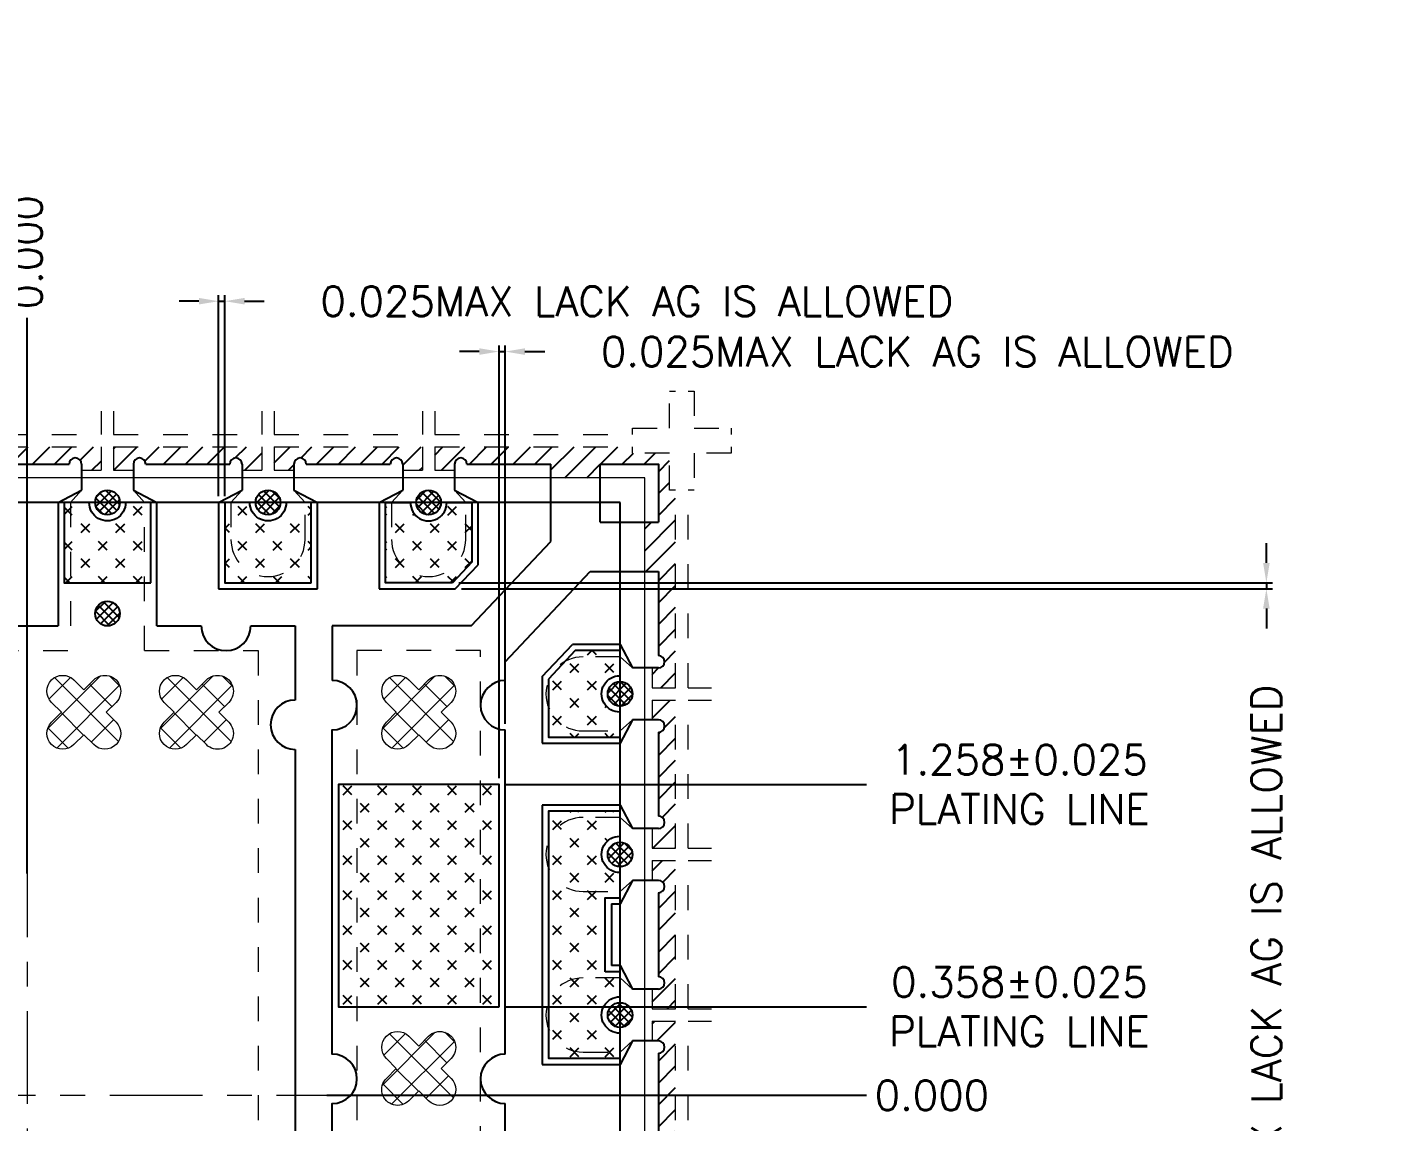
# Model space of a CAD drawing. Extents: x 2788.3 to 2798.8, y -68.6 to -55.6.
# Drawn here: x 2793.29 to 2798.79, y -60.02 to -55.59 of the extents above; entities that cross this region are included whole.
import ezdxf

# ---------------------------------------------------------------- set-up
doc = ezdxf.new("R2010")
doc.units = 0
doc.header["$LTSCALE"] = 5
doc.header["$MEASUREMENT"] = 0
doc.header["$PDMODE"] = 3
for name, pattern in [('CENTER', [2, 1.25, -0.25, 0.25, -0.25]), ('HIDDEN', [0.375, 0.25, -0.125]), ('HIDDEN2', [4.7625, 3.175, -1.5875])]:
    doc.linetypes.add(name, pattern=pattern)
doc.layers.get('0').update_dxf_attribs({"linetype": 'CONTINUOUS'})
doc.layers.get('Defpoints').update_dxf_attribs({"linetype": 'CONTINUOUS'})
for name, color, linetype in [('1D', 4, 'CONTINUOUS'), ('DIM', 4, 'CONTINUOUS'), ('ETCH', 4, 'CONTINUOUS'), ('PKG', 2, 'CONTINUOUS'), ('PLATING', 3, 'CONTINUOUS'), ('TOP-Half-E', 6, 'CONTINUOUS'), ('中心线', 1, 'CENTER')]:
    doc.layers.add(name, color=color, linetype=linetype)
doc.styles.get("Standard").update_dxf_attribs({"font": 'romans.shx', "bigfont": 'bigfont.shx'})
doc.dimstyles.new('ISO-25', dxfattribs={"dimtxt": 0.13, "dimasz": 0.12, "dimexe": 0.025, "dimexo": 0.025, "dimgap": 0.025, "dimtad": 1, "dimdsep": 46, "dimtxsty": 'STANDARD', "dimcen": 2.5, "dimadec": 0, "dimazin": 0, "dimtfac": 1, "dimtmove": 0, "dimatfit": 3, "dimfxl": 1, "dimtfill": 1, "dimarcsym": 0})
pattern_1 = [(45, (2620.6237, -39.60072), (-0.07071068, 0.07071068), [0.05, -0.05]), (135, (2620.65905, -39.60072), (-0.07071068, -0.07071068), [0.05, -0.05])]

# ---------------------------------------------------------------- blocks, each defined once
blk = doc.blocks.new('*D0')
at = {"layer": 'Defpoints', "color": 0, "transparency": 16777216}
for p in [(2793.2934, -59.0367), (2793.2934, -59.9095)]:
    blk.add_point(p, dxfattribs=at)
at = {"layer": 'DIM', "color": 0, "lineweight": -2, "transparency": 16777216}
blk.add_line((2793.2934, -59.0117), (2793.2934, -56.7619), dxfattribs=at)
at = {"layer": 'DIM', "color": 0, "lineweight": 0, "transparency": 16777216, "insert": (2793.2934, -56.4969), "char_height": 0.12, "attachment_point": 5, "rotation": 90, "bg_fill": 3, "box_fill_scale": 1.25, "bg_fill_color": 257, "bg_fill_transparency": 0}
blk.add_mtext('0.000', dxfattribs=at)
at = {"layer": 'Defpoints', "color": 0, "transparency": 16777216}
blk.add_point((2793.2934, -56.7619), dxfattribs=at)
blk = doc.blocks.new('*D1')
at = {"layer": 'Defpoints', "color": 0, "transparency": 16777216}
for p in [(2793.2934, -59.9095), (2794.4813, -59.9095)]:
    blk.add_point(p, dxfattribs=at)
at = {"layer": 'DIM', "color": 0, "lineweight": -2, "transparency": 16777216}
blk.add_line((2794.5063, -59.9095), (2796.6906, -59.9095), dxfattribs=at)
at = {"layer": 'DIM', "color": 0, "lineweight": 0, "transparency": 16777216, "insert": (2796.9556, -59.9095), "char_height": 0.12, "attachment_point": 5, "bg_fill": 3, "box_fill_scale": 1.25, "bg_fill_color": 257, "bg_fill_transparency": 0}
blk.add_mtext('0.000', dxfattribs=at)
at = {"layer": 'Defpoints', "color": 0, "transparency": 16777216}
blk.add_point((2796.6906, -59.9095), dxfattribs=at)
blk = doc.blocks.new('*D11')
at = {"layer": 'Defpoints', "color": 0, "transparency": 16777216}
for p in [(2791.0893, -56.7619), (2790.8934, -58.1095), (2793.2934, -59.9095)]:
    blk.add_point(p, dxfattribs=at)
at = {"layer": 'DIM', "color": 0, "lineweight": -2, "transparency": 16777216}
for p, q in [((2791.0893, -56.9219), (2791.0893, -56.7619)), ((2790.8934, -57.0819), (2791.0893, -56.9219)), ((2790.8934, -58.0845), (2790.8934, -57.0819))]:
    blk.add_line(p, q, dxfattribs=at)
at = {"layer": 'DIM', "color": 0, "lineweight": 0, "transparency": 16777216, "insert": (2791.0893, -56.1426), "char_height": 0.12, "attachment_point": 5, "rotation": 90, "bg_fill": 3, "box_fill_scale": 1.25, "bg_fill_color": 257, "bg_fill_transparency": 0}
blk.add_mtext('\\A1;2.400%%p0.025\\PPLATING LINE', dxfattribs=at)
blk = doc.blocks.new('*D12')
at = {"layer": 'Defpoints', "color": 0, "transparency": 16777216}
for p in [(2793.2934, -59.9095), (2791.1584, -61.1845), (2791.1584, -63.1588)]:
    blk.add_point(p, dxfattribs=at)
at = {"layer": 'DIM', "color": 0, "lineweight": -2, "transparency": 16777216}
blk.add_line((2791.1584, -61.2095), (2791.1584, -63.1588), dxfattribs=at)
at = {"layer": 'DIM', "color": 0, "lineweight": 0, "transparency": 16777216, "insert": (2791.1584, -63.7781), "char_height": 0.12, "attachment_point": 5, "rotation": 90, "bg_fill": 3, "box_fill_scale": 1.25, "bg_fill_color": 257, "bg_fill_transparency": 0}
blk.add_mtext('\\A1;2.135%%p0.025\\P\\Fromans.shx,bigfont.shx;PLATING LINE', dxfattribs=at)
blk = doc.blocks.new('*D13')
at = {"layer": 'Defpoints', "color": 0, "transparency": 16777216}
for p in [(2795.2034, -58.6511), (2796.6906, -58.6511), (2793.2934, -59.9095)]:
    blk.add_point(p, dxfattribs=at)
at = {"layer": 'DIM', "color": 0, "lineweight": -2, "transparency": 16777216}
blk.add_line((2795.2284, -58.6511), (2796.6906, -58.6511), dxfattribs=at)
at = {"layer": 'DIM', "color": 0, "lineweight": 0, "transparency": 16777216, "insert": (2797.3099, -58.6511), "char_height": 0.12, "attachment_point": 5, "bg_fill": 3, "box_fill_scale": 1.25, "bg_fill_color": 257, "bg_fill_transparency": 0}
blk.add_mtext('\\A1;1.258%%p0.025\\P\\Fromans.shx,bigfont.shx;PLATING LINE', dxfattribs=at)
blk = doc.blocks.new('*D14')
at = {"layer": 'Defpoints', "color": 0, "transparency": 16777216}
for p in [(2795.2034, -59.5511), (2796.6906, -59.5511), (2793.2934, -59.9095)]:
    blk.add_point(p, dxfattribs=at)
at = {"layer": 'DIM', "color": 0, "lineweight": -2, "transparency": 16777216}
blk.add_line((2795.2284, -59.5511), (2796.6906, -59.5511), dxfattribs=at)
at = {"layer": 'DIM', "color": 0, "lineweight": 0, "transparency": 16777216, "insert": (2797.3099, -59.5511), "char_height": 0.12, "attachment_point": 5, "bg_fill": 3, "box_fill_scale": 1.25, "bg_fill_color": 257, "bg_fill_transparency": 0}
blk.add_mtext('\\A1;0.358%%p0.025\\P\\Fromans.shx,bigfont.shx;PLATING LINE', dxfattribs=at)
blk = doc.blocks.new('*D24')
at = {"layer": 'Defpoints', "color": 0, "transparency": 16777216}
for p in [(2795.2284, -56.8988), (2795.2284, -58.4303), (2795.2034, -58.6511)]:
    blk.add_point(p, dxfattribs=at)
at = {"layer": 'DIM', "color": 0, "lineweight": -2, "transparency": 16777216}
for p, q in [((2795.2034, -58.6261), (2795.2034, -56.8738)), ((2795.2284, -58.4053), (2795.2284, -56.8738)), ((2795.1234, -56.8988), (2795.0434, -56.8988)), ((2795.2034, -56.8988), (2795.2284, -56.8988)), ((2795.3084, -56.8988), (2795.3884, -56.8988))]:
    blk.add_line(p, q, dxfattribs=at)
at = {"layer": 'DIM', "color": 0, "transparency": 16777216}
for points in [[(2795.1234, -56.9121), (2795.1234, -56.8855), (2795.2034, -56.8988)], [(2795.3084, -56.8855), (2795.3084, -56.9121), (2795.2284, -56.8988)]]:
    blk.add_solid(points, dxfattribs=at)
at = {"layer": 'DIM', "color": 0, "lineweight": 0, "transparency": 16777216, "insert": (2796.8963, -56.8988), "char_height": 0.12, "attachment_point": 5, "bg_fill": 3, "box_fill_scale": 1.25, "bg_fill_color": 257, "bg_fill_transparency": 0}
blk.add_mtext('0.025MAX LACK AG IS ALLOWED', dxfattribs=at)
blk = doc.blocks.new('*D25')
at = {"layer": 'Defpoints', "color": 0, "transparency": 16777216}
for p in [(2795.0155, -57.8345), (2795.0263, -57.8595), (2798.3094, -57.8595)]:
    blk.add_point(p, dxfattribs=at)
at = {"layer": 'DIM', "color": 0, "lineweight": -2, "transparency": 16777216}
for p, q in [((2798.3094, -57.7545), (2798.3094, -57.6745)), ((2795.0405, -57.8345), (2798.3344, -57.8345)), ((2795.0513, -57.8595), (2798.3344, -57.8595)), ((2798.3094, -57.8345), (2798.3094, -57.8595)), ((2798.3094, -57.9395), (2798.3094, -58.0195))]:
    blk.add_line(p, q, dxfattribs=at)
at = {"layer": 'DIM', "color": 0, "transparency": 16777216}
for points in [[(2798.2961, -57.7545), (2798.3228, -57.7545), (2798.3094, -57.8345)], [(2798.3228, -57.9395), (2798.2961, -57.9395), (2798.3094, -57.8595)]]:
    blk.add_solid(points, dxfattribs=at)
at = {"layer": 'DIM', "color": 0, "lineweight": 0, "transparency": 16777216, "insert": (2798.3094, -59.5273), "char_height": 0.12, "attachment_point": 5, "rotation": 90, "bg_fill": 3, "box_fill_scale": 1.25, "bg_fill_color": 257, "bg_fill_transparency": 0}
blk.add_mtext('0.025MAX LACK AG IS ALLOWED', dxfattribs=at)
blk = doc.blocks.new('*D26')
at = {"layer": 'Defpoints', "color": 0, "transparency": 16777216}
for p in [(2794.0934, -56.6949), (2794.0684, -57.5095), (2794.0934, -57.5095)]:
    blk.add_point(p, dxfattribs=at)
at = {"layer": 'DIM', "color": 0, "lineweight": -2, "transparency": 16777216}
for p, q in [((2793.9884, -56.6949), (2793.9084, -56.6949)), ((2794.0684, -57.4845), (2794.0684, -56.6699)), ((2794.0684, -56.6949), (2794.0934, -56.6949)), ((2794.0934, -57.4845), (2794.0934, -56.6699)), ((2794.1734, -56.6949), (2794.2534, -56.6949))]:
    blk.add_line(p, q, dxfattribs=at)
at = {"layer": 'DIM', "color": 0, "transparency": 16777216}
for points in [[(2793.9884, -56.7082), (2793.9884, -56.6816), (2794.0684, -56.6949)], [(2794.1734, -56.6816), (2794.1734, -56.7082), (2794.0934, -56.6949)]]:
    blk.add_solid(points, dxfattribs=at)
at = {"layer": 'DIM', "color": 0, "lineweight": 0, "transparency": 16777216, "insert": (2795.7613, -56.6949), "char_height": 0.12, "attachment_point": 5, "bg_fill": 3, "box_fill_scale": 1.25, "bg_fill_color": 257, "bg_fill_transparency": 0}
blk.add_mtext('0.025MAX LACK AG IS ALLOWED', dxfattribs=at)

msp = doc.modelspace()

# ---------------------------------------------------------------- hatches: boundary and pattern name
at = {"layer": 'TOP-Half-E', "lineweight": 5}
h = msp.add_hatch(dxfattribs=at)
h.set_pattern_fill('ANSI37', color=256, scale=0.02565, angle=180)
h.set_pattern_definition([(225, (5348.978195, 1321.39206), (0.0575858924, -0.0575858924), []), (315, (5348.978195, 1321.39206), (0.0575858924, 0.0575858924), [])])
h.paths.add_polyline_path([(2793.8881, -58.3591), (2793.8479, -58.3189, -1), (2793.9386, -58.2282), (2793.9788, -58.2684), (2794.0189, -58.2282, -1), (2794.1096, -58.3189), (2794.0695, -58.3591), (2794.1096, -58.3992, -1), (2794.0189, -58.4899), (2793.9788, -58.4498), (2793.9386, -58.4899, -1), (2793.8479, -58.3992)])
h = msp.add_hatch(dxfattribs=at)
h.set_pattern_fill('ANSI37', color=256, scale=0.02565, angle=180)
h.set_pattern_definition([(225, (5349.87782, 1321.39206), (0.0575858924, -0.0575858924), []), (315, (5349.87782, 1321.39206), (0.0575858924, 0.0575858924), [])])
h.paths.add_polyline_path([(2794.7877, -58.3591), (2794.7476, -58.3189, -1), (2794.8383, -58.2282), (2794.8784, -58.2684), (2794.9186, -58.2282, -1), (2795.0093, -58.3189), (2794.9691, -58.3591), (2795.0093, -58.3992, -1), (2794.9186, -58.4899), (2794.8784, -58.4498), (2794.8383, -58.4899, -1), (2794.7476, -58.3992)])

# ---------------------------------------------------------------- linework, layer by layer
for p, q in [((2793.5134, -57.3545), (2793.5134, -57.4595)), ((2793.5134, -57.3545), (2793.5134, -57.4595)), ((2793.7234, -57.3545), (2793.7234, -57.4595)), ((2793.7234, -57.3545), (2793.7234, -57.4595)), ((2794.1634, -57.3545), (2794.1634, -57.4595)), ((2794.1634, -57.3545), (2794.1634, -57.4595)), ((2794.3734, -57.3545), (2794.3734, -57.4595)), ((2794.3734, -57.3545), (2794.3734, -57.4595)), ((2794.8134, -57.3545), (2794.8134, -57.4595)), ((2794.8134, -57.3545), (2794.8134, -57.4595)), ((2795.0234, -57.3545), (2795.0234, -57.4595)), ((2795.0234, -57.3545), (2795.0234, -57.4595)), ((2795.4134, -57.6671), (2795.4134, -57.3545)), ((2795.6134, -57.5895), (2795.6134, -57.3545)), ((2793.4184, -57.5095), (2793.5134, -57.4595)), ((2793.7234, -57.4595), (2793.8184, -57.5095)), ((2794.0684, -57.5095), (2794.1634, -57.4595)), ((2794.3734, -57.4595), (2794.4684, -57.5095)), ((2794.7184, -57.5095), (2794.8134, -57.4595)), ((2795.0234, -57.4595), (2795.1184, -57.5095)), ((2793.4184, -57.5095), (2793.4184, -58.0095)), ((2793.8184, -58.0095), (2793.8184, -57.5095)), ((2794.0684, -57.5095), (2794.0684, -57.8595)), ((2794.4684, -57.8595), (2794.4684, -57.5095)), ((2794.7184, -57.5095), (2794.7184, -57.8595)), ((2795.1184, -57.7616), (2795.1184, -57.5095)), ((2795.6134, -57.5895), (2795.8484, -57.5895)), ((2795.0911, -58.0095), (2795.4134, -57.6671)), ((2795.0263, -57.8595), (2795.1184, -57.7616)), ((2795.2284, -58.1553), (2795.5729, -57.7895)), ((2795.5729, -57.7895), (2795.8484, -57.7895)), ((2794.0684, -57.8595), (2794.4684, -57.8595)), ((2794.7184, -57.8595), (2795.0263, -57.8595)), ((2794.3784, -58.0095), (2794.3784, -58.3095)), ((2795.0911, -58.0095), (2794.5284, -58.0095)), ((2794.5284, -58.0095), (2794.5284, -58.2303)), ((2795.3784, -58.2148), (2795.5012, -58.0845)), ((2795.6934, -58.0845), (2795.5012, -58.0845)), ((2795.6934, -58.0845), (2795.7434, -58.1795)), ((2795.2284, -58.2303), (2795.2284, -58.1553)), ((2795.8484, -58.1795), (2795.7434, -58.1795)), ((2795.8484, -58.1795), (2795.7434, -58.1795)), ((2795.3784, -58.2148), (2795.3784, -58.4845)), ((2795.7434, -58.3895), (2795.6934, -58.4845)), ((2795.8484, -58.3895), (2795.7434, -58.3895)), ((2795.8484, -58.3895), (2795.7434, -58.3895)), ((2795.2284, -59.7428), (2795.2284, -58.4303)), ((2795.3784, -58.4845), (2795.6934, -58.4845)), ((2795.6934, -58.7345), (2795.3784, -58.7345)), ((2795.3784, -58.7345), (2795.3784, -59.7845)), ((2795.6934, -58.7345), (2795.7434, -58.8295)), ((2795.8484, -58.8295), (2795.7434, -58.8295)), ((2795.8484, -58.8295), (2795.7434, -58.8295)), ((2795.7434, -59.0395), (2795.6934, -59.1345)), ((2795.8484, -59.0395), (2795.7434, -59.0395)), ((2795.8484, -59.0395), (2795.7434, -59.0395)), ((2795.6584, -59.1345), (2795.6934, -59.1345)), ((2795.6934, -59.3845), (2795.6584, -59.3845)), ((2795.6934, -59.3845), (2795.7434, -59.4795)), ((2795.8484, -59.4795), (2795.7434, -59.4795)), ((2795.8484, -59.4795), (2795.7434, -59.4795)), ((2795.7434, -59.6895), (2795.6934, -59.7845)), ((2795.8484, -59.6895), (2795.7434, -59.6895)), ((2795.8484, -59.6895), (2795.7434, -59.6895)), ((2795.3784, -59.7845), (2795.6934, -59.7845))]:
    msp.add_line(p, q)
for points in [[(2793.7734, -57.3545), (2794.1134, -57.3545)], [(2794.4234, -57.3545), (2794.7634, -57.3545)], [(2795.0734, -57.3545), (2795.4134, -57.3545)], [(2795.6134, -57.3545), (2795.8484, -57.3545), (2795.8484, -57.5895)], [(2795.8484, -57.7895), (2795.8484, -58.1295)], [(2793.8184, -58.0095), (2793.9984, -58.0095)], [(2794.1984, -58.0095), (2794.3784, -58.0095)], [(2795.8484, -58.4395), (2795.8484, -58.7795)], [(2795.8484, -59.0895), (2795.8484, -59.4295)], [(2795.6584, -59.1345), (2795.6584, -59.3845)]]:
    msp.add_lwpolyline(points)
for centre in [(2793.6184, -57.5095), (2794.2684, -57.5095), (2794.9184, -57.5095), (2793.6184, -57.9595), (2795.6934, -58.2845), (2795.6934, -58.9345), (2795.6934, -59.5845)]:
    msp.add_circle(centre, 0.05)
for centre, radius, start, end in [((2793.4884, -57.3545), 0.025, 0, 180), ((2793.7484, -57.3545), 0.025, 0, 180), ((2794.1384, -57.3545), 0.025, 0, 180), ((2794.3984, -57.3545), 0.025, 0, 180), ((2794.7884, -57.3545), 0.025, 0, 180), ((2795.0484, -57.3545), 0.025, 0, 180), ((2794.0984, -58.0095), 0.1, 180, 0), ((2795.8484, -58.1545), 0.025, 270, 90), ((2795.2284, -58.3303), 0.1, 90, 270), ((2794.3784, -58.4095), 0.1, 90, 270), ((2795.8484, -58.4145), 0.025, 270, 90), ((2795.8484, -58.8045), 0.025, 270, 90), ((2795.8484, -59.0645), 0.025, 270, 90), ((2795.8484, -59.4545), 0.025, 270, 90), ((2795.8484, -59.7145), 0.025, 270, 90)]:
    msp.add_arc(centre, radius, start, end)
at = {"layer": '1D', "linetype": 'HIDDEN2', "lineweight": 13, "ltscale": 0.005}
for p, q in [((2793.5934, -57.1395), (2793.5934, -57.2345)), ((2793.6434, -57.1395), (2793.6434, -57.2345)), ((2794.2434, -57.1395), (2794.2434, -57.2345)), ((2794.2934, -57.1395), (2794.2934, -57.2345)), ((2794.8934, -57.1395), (2794.8934, -57.2345)), ((2794.9434, -57.1395), (2794.9434, -57.2345)), ((2793.6434, -57.2345), (2794.2434, -57.2345)), ((2794.2934, -57.2345), (2794.8934, -57.2345)), ((2794.9434, -57.2345), (2795.7434, -57.2345)), ((2793.5934, -57.2845), (2793.5934, -57.3795)), ((2793.6434, -57.2845), (2794.2434, -57.2845)), ((2793.6434, -57.2845), (2793.6434, -57.3795)), ((2794.2434, -57.2845), (2794.2434, -57.3795)), ((2794.2934, -57.2845), (2794.8934, -57.2845)), ((2794.2934, -57.2845), (2794.2934, -57.3795)), ((2794.8934, -57.2845), (2794.8934, -57.3795)), ((2794.9434, -57.2845), (2795.7434, -57.2845)), ((2794.9434, -57.2845), (2794.9434, -57.3795)), ((2793.5134, -57.4595), (2793.4684, -57.5095)), ((2793.7234, -57.4595), (2793.7684, -57.5095)), ((2794.1634, -57.4595), (2794.1184, -57.5095)), ((2794.3734, -57.4595), (2794.4184, -57.5095)), ((2794.8134, -57.4595), (2794.7684, -57.5095)), ((2795.0234, -57.4595), (2795.0684, -57.5095)), ((2795.9184, -58.2595), (2795.9184, -57.4595)), ((2795.9684, -58.2595), (2795.9684, -57.4595)), ((2793.4684, -57.5095), (2793.4684, -58.1095)), ((2793.7684, -58.1095), (2793.7684, -57.5095)), ((2794.1184, -57.5095), (2794.1184, -57.6595)), ((2794.4184, -57.6595), (2794.4184, -57.5095)), ((2794.7684, -57.5095), (2794.7684, -57.6595)), ((2795.0684, -57.6595), (2795.0684, -57.5095)), ((2795.6934, -58.1345), (2795.5434, -58.1345)), ((2795.7434, -58.1795), (2795.6934, -58.1345)), ((2795.8234, -58.2595), (2795.9184, -58.2595)), ((2795.9684, -58.2595), (2796.0634, -58.2595)), ((2795.8234, -58.3095), (2795.9184, -58.3095)), ((2795.9184, -58.9095), (2795.9184, -58.3095)), ((2795.9684, -58.9095), (2795.9684, -58.3095)), ((2795.9684, -58.3095), (2796.0634, -58.3095)), ((2795.7434, -58.3895), (2795.6934, -58.4345)), ((2795.5434, -58.4345), (2795.6934, -58.4345)), ((2795.6934, -58.7845), (2795.5434, -58.7845)), ((2795.7434, -58.8295), (2795.6934, -58.7845)), ((2795.8234, -58.9095), (2795.9184, -58.9095)), ((2795.9684, -58.9095), (2796.0634, -58.9095)), ((2795.8234, -58.9595), (2795.9184, -58.9595)), ((2795.9184, -59.5595), (2795.9184, -58.9595)), ((2795.9684, -59.5595), (2795.9684, -58.9595)), ((2795.9684, -58.9595), (2796.0634, -58.9595)), ((2795.7434, -59.0395), (2795.6934, -59.0845)), ((2795.5434, -59.0845), (2795.6934, -59.0845)), ((2795.6934, -59.4345), (2795.5434, -59.4345)), ((2795.7434, -59.4795), (2795.6934, -59.4345)), ((2795.8234, -59.5595), (2795.9184, -59.5595)), ((2795.9684, -59.5595), (2796.0634, -59.5595)), ((2795.8234, -59.6095), (2795.9184, -59.6095)), ((2795.9684, -59.6095), (2796.0634, -59.6095)), ((2795.5434, -59.7345), (2795.6934, -59.7345)), ((2795.7434, -59.6895), (2795.6934, -59.7345))]:
    msp.add_line(p, q, dxfattribs=at)
at = {"layer": '1D', "color": 4, "linetype": 'HIDDEN', "lineweight": 0, "ltscale": 0.05}
for points in [[(2795.7434, -57.2345), (2795.7434, -57.2095), (2795.8934, -57.2095), (2795.8934, -57.0595)], [(2795.8934, -57.0595), (2795.9184, -57.0595)], [(2795.9684, -57.0595), (2795.9934, -57.0595), (2795.9934, -57.2095), (2796.1434, -57.2095), (2796.1434, -57.2345)], [(2795.9184, -57.4595), (2795.8934, -57.4595), (2795.8934, -57.3095), (2795.7434, -57.3095), (2795.7434, -57.2845)], [(2796.1434, -57.2845), (2796.1434, -57.3095), (2795.9934, -57.3095), (2795.9934, -57.4595), (2795.9684, -57.4595)]]:
    msp.add_lwpolyline(points, dxfattribs=at)
at = {"layer": '1D', "linetype": 'HIDDEN2', "lineweight": 13, "ltscale": 0.005}
for points in [[(2793.5134, -57.3795), (2793.5934, -57.3795)], [(2793.6434, -57.3795), (2793.7234, -57.3795)], [(2794.1634, -57.3795), (2794.2434, -57.3795)], [(2794.2934, -57.3795), (2794.3734, -57.3795)], [(2794.8134, -57.3795), (2794.8934, -57.3795)], [(2794.9434, -57.3795), (2795.0234, -57.3795)], [(2795.8234, -58.1795), (2795.8234, -58.2595)], [(2795.8234, -58.3095), (2795.8234, -58.3895)], [(2795.8234, -58.8295), (2795.8234, -58.9095)], [(2795.8234, -58.9595), (2795.8234, -59.0395)], [(2795.8234, -59.4795), (2795.8234, -59.5595)], [(2795.8234, -59.6095), (2795.8234, -59.6895)]]:
    msp.add_lwpolyline(points, dxfattribs=at)
for centre, start, end in [((2794.2684, -57.6595), 180, 0), ((2794.9184, -57.6595), 180, 0), ((2795.5434, -58.2845), 90, 270), ((2795.5434, -58.9345), 90, 270), ((2795.5434, -59.5845), 90, 270)]:
    msp.add_arc(centre, 0.15, start, end, dxfattribs=at)
at = {"layer": 'PLATING', "color": 3, "lineweight": -3}
for points in [[(2793.7934, -57.8345), (2793.7934, -57.5095), (2793.6919, -57.5095, -1.020052), (2793.5449, -57.5095), (2793.4434, -57.5095), (2793.4434, -57.8345)], [(2794.4434, -57.8345), (2794.4434, -57.5095), (2794.3419, -57.5095, -1.020052), (2794.1949, -57.5095), (2794.0934, -57.5095), (2794.0934, -57.8345)], [(2795.0155, -57.8345), (2794.7434, -57.8345), (2794.7434, -57.5095), (2794.8449, -57.5095, 1.020052), (2794.9919, -57.5095), (2795.0934, -57.5095), (2795.0934, -57.7517)], [(2795.4034, -58.2248), (2795.4034, -58.4595), (2795.6934, -58.4595), (2795.6934, -58.3579, -1.020052), (2795.6934, -58.211), (2795.6934, -58.1095), (2795.512, -58.1095)], [(2795.6334, -59.4095), (2795.6334, -59.1095), (2795.6934, -59.1095), (2795.6934, -59.0079, -1.020052), (2795.6934, -58.861), (2795.6934, -58.7595), (2795.4034, -58.7595), (2795.4034, -59.7595), (2795.6934, -59.7595), (2795.6934, -59.6579, -1.020052), (2795.6934, -59.511), (2795.6934, -59.4095)]]:
    msp.add_lwpolyline(points, format="xyb", close=True, dxfattribs=at)
msp.add_lwpolyline([(2795.2034, -59.5511), (2795.2034, -58.6511), (2794.5534, -58.6511), (2794.5534, -59.5511)], close=True, dxfattribs=at)
at = {"layer": 'TOP-Half-E', "lineweight": 5}
for points in [[(2793.8479, -58.3189, -1), (2793.9386, -58.2282), (2793.9788, -58.2684), (2794.0189, -58.2282, -1), (2794.1096, -58.3189), (2794.0695, -58.3591), (2794.1096, -58.3992, -1), (2794.0189, -58.4899), (2793.9788, -58.4498), (2793.9386, -58.4899, -1), (2793.8479, -58.3992), (2793.8881, -58.3591)], [(2794.7476, -58.3189, -1), (2794.8383, -58.2282), (2794.8784, -58.2684), (2794.9186, -58.2282, -1), (2795.0093, -58.3189), (2794.9691, -58.3591), (2795.0093, -58.3992, -1), (2794.9186, -58.4899), (2794.8784, -58.4498), (2794.8383, -58.4899, -1), (2794.7476, -58.3992), (2794.7877, -58.3591)]]:
    msp.add_lwpolyline(points, format="xyb", close=True, dxfattribs=at)

# ---------------------------------------------------------------- dimensions: what is measured, and where the dimension line sits
at = {"layer": 'DIM', "lineweight": 0}
dim = msp.add_ordinate_dim(feature_location=(2793.2934098923, -59.036696184, 0.0290980461), offset=(0, 2.2747777042), dtype=1, origin=(2793.2934098923, -59.9094626853, 0.0290980461), dimstyle='ISO-25', override={"dimtxt": 0.12, "dimasz": 0.08, "dimexo": 0.025, "dimgap": 0.025, "dimtad": 0, "dimdec": 3, "dimzin": 0}, dxfattribs=at)
dim.commit()
dim.dimension.update_dxf_attribs({"geometry": '*D0', "text_midpoint": (2793.2934098923, -56.4969184798, 0.0290980461)})

# ---------------------------------------------------------------- next in the draw order: hatches: boundary and pattern name
at = {"layer": 'TOP-Half-E', "lineweight": 5}
h = msp.add_hatch(dxfattribs=at)
h.set_pattern_fill('ANSI37', color=256, scale=0.02565, angle=180)
h.set_pattern_definition([(225, (5348.522195, 1321.39206), (0.0575858924, -0.0575858924), []), (315, (5348.522195, 1321.39206), (0.0575858924, 0.0575858924), [])])
h.paths.add_polyline_path([(2793.4321, -58.3591), (2793.3919, -58.3189, -1), (2793.4826, -58.2282), (2793.5228, -58.2684), (2793.5629, -58.2282, -1), (2793.6536, -58.3189), (2793.6135, -58.3591), (2793.6536, -58.3992, -1), (2793.5629, -58.4899), (2793.5228, -58.4498), (2793.4826, -58.4899, -1), (2793.3919, -58.3992)])

# ---------------------------------------------------------------- next in the draw order: linework, layer by layer
for points in [[(2793.1234, -57.3545), (2793.4634, -57.3545)], [(2793.1434, -58.0095), (2793.4184, -58.0095)]]:
    msp.add_lwpolyline(points)
at = {"layer": '1D', "linetype": 'HIDDEN2', "lineweight": 13, "ltscale": 0.005}
for p, q in [((2792.9934, -57.2345), (2793.5934, -57.2345)), ((2792.9934, -57.2845), (2793.5934, -57.2845))]:
    msp.add_line(p, q, dxfattribs=at)
at = {"layer": 'TOP-Half-E', "lineweight": 5}
msp.add_lwpolyline([(2793.3919, -58.3189, -1), (2793.4826, -58.2282), (2793.5228, -58.2684), (2793.5629, -58.2282, -1), (2793.6536, -58.3189), (2793.6135, -58.3591), (2793.6536, -58.3992, -1), (2793.5629, -58.4899), (2793.5228, -58.4498), (2793.4826, -58.4899, -1), (2793.3919, -58.3992), (2793.4321, -58.3591)], format="xyb", close=True, dxfattribs=at)

# ---------------------------------------------------------------- next in the draw order: dimensions: what is measured, and where the dimension line sits
at = {"layer": 'DIM', "lineweight": 0}
dim = msp.add_ordinate_dim(feature_location=(2794.4812869163, -59.9094626853, 0.0290980461), offset=(2.2093079752, 0), dtype=0, origin=(2793.2934098922, -59.9094626853, 0.0290980461), dimstyle='ISO-25', override={"dimtxt": 0.12, "dimasz": 0.08, "dimtad": 0, "dimdec": 3, "dimzin": 0, "dimtfill": 1, "dimtfillclr": 0}, dxfattribs=at)
dim.commit()
dim.dimension.update_dxf_attribs({"geometry": '*D1', "text_midpoint": (2796.9555948915, -59.9094626853)})

# ---------------------------------------------------------------- next in the draw order: hatches: boundary and pattern name
at = {"layer": 'ETCH'}
h = msp.add_hatch(dxfattribs=at)
h.set_pattern_fill('ANSI31', color=256, scale=0.5, angle=180)
h.set_pattern_definition([(225, (164.17485, -96.09795), (0.0441941738, -0.0441941738), [])])
h.paths.add_polyline_path([(2790.6684, -58.2595), (2790.6684, -57.4595), (2790.6934, -57.4595), (2790.6934, -57.3095), (2790.8434, -57.3095), (2790.8434, -57.2845), (2791.6434, -57.2845), (2791.6434, -57.3795), (2791.5634, -57.3795), (2791.5634, -57.3545, 1), (2791.5134, -57.3545), (2791.1734, -57.3545), (2791.1734, -57.4095), (2790.9734, -57.4095), (2790.9734, -57.3545), (2790.7384, -57.3545), (2790.7384, -57.5895), (2790.7934, -57.5895), (2790.7934, -57.7895), (2790.7384, -57.7895), (2790.7384, -58.1295, 1), (2790.7384, -58.1795), (2790.7634, -58.1795), (2790.7634, -58.2595)])
h.paths.add_polyline_path([(2794.9434, -57.2845), (2795.7434, -57.2845), (2795.7434, -57.3095), (2795.8934, -57.3095), (2795.8934, -57.4595), (2795.9184, -57.4595), (2795.9184, -58.2595), (2795.8234, -58.2595), (2795.8234, -58.1795), (2795.8484, -58.1795, 1), (2795.8484, -58.1295), (2795.8484, -57.7895), (2795.7934, -57.7895), (2795.7934, -57.5895), (2795.8484, -57.5895), (2795.8484, -57.3545), (2795.6134, -57.3545), (2795.6134, -57.4095), (2795.4134, -57.4095), (2795.4134, -57.3545), (2795.0734, -57.3545, 1), (2795.0234, -57.3545), (2795.0234, -57.3795), (2794.9434, -57.3795)])
h.paths.add_polyline_path([(2794.9434, -62.4395), (2794.9434, -62.5345), (2795.7434, -62.5345), (2795.7434, -62.5095), (2795.8934, -62.5095), (2795.8934, -62.3595), (2795.9184, -62.3595), (2795.9184, -61.5595), (2795.8234, -61.5595), (2795.8234, -61.6395), (2795.8484, -61.6395, -1), (2795.8484, -61.6895), (2795.8484, -62.4645), (2795.0734, -62.4645, -1), (2795.0234, -62.4645), (2795.0234, -62.4395)])
h.paths.add_polyline_path([(2790.6684, -62.3595), (2790.6684, -61.5595), (2790.7634, -61.5595), (2790.7634, -61.6395), (2790.7384, -61.6395, 1), (2790.7384, -61.6895), (2790.7384, -62.4645), (2791.5134, -62.4645, 1), (2791.5634, -62.4645), (2791.5634, -62.4395), (2791.6434, -62.4395), (2791.6434, -62.5345), (2790.8434, -62.5345), (2790.8434, -62.5095), (2790.6934, -62.5095), (2790.6934, -62.3595)])
h.paths.add_polyline_path([(2791.6934, -57.2845), (2791.6934, -57.3795), (2791.7734, -57.3795), (2791.7734, -57.3545, -1), (2791.8234, -57.3545), (2792.1634, -57.3545, -1), (2792.2134, -57.3545), (2792.2134, -57.3795), (2792.2934, -57.3795), (2792.2934, -57.2845)])
h.paths.add_polyline_path([(2792.3434, -57.2845), (2792.3434, -57.3795), (2792.4234, -57.3795), (2792.4234, -57.3545, -1), (2792.4734, -57.3545), (2792.8134, -57.3545, -1), (2792.8634, -57.3545), (2792.8634, -57.3795), (2792.9434, -57.3795), (2792.9434, -57.2845)])
h.paths.add_polyline_path([(2792.9934, -57.2845), (2792.9934, -57.3795), (2793.0734, -57.3795), (2793.0734, -57.3545, -1), (2793.1234, -57.3545), (2793.4634, -57.3545, -1), (2793.5134, -57.3545), (2793.5134, -57.3795), (2793.5934, -57.3795), (2793.5934, -57.2845)])
h.paths.add_polyline_path([(2794.2934, -57.2845), (2794.2934, -57.3795), (2794.3734, -57.3795), (2794.3734, -57.3545, -1), (2794.4234, -57.3545), (2794.7634, -57.3545, -1), (2794.8134, -57.3545), (2794.8134, -57.3795), (2794.8934, -57.3795), (2794.8934, -57.2845)])
h.paths.add_polyline_path([(2795.8484, -58.3895, -1), (2795.8484, -58.4395), (2795.8484, -58.7795, -1), (2795.8484, -58.8295), (2795.8234, -58.8295), (2795.8234, -58.9095), (2795.9184, -58.9095), (2795.9184, -58.3095), (2795.8234, -58.3095), (2795.8234, -58.3895)])
h.paths.add_polyline_path([(2795.8484, -59.6895, -1), (2795.8484, -59.7395), (2795.8484, -60.0795, -1), (2795.8484, -60.1295), (2795.8234, -60.1295), (2795.8234, -60.2095), (2795.9184, -60.2095), (2795.9184, -59.6095), (2795.8234, -59.6095), (2795.8234, -59.6895)])
h.paths.add_polyline_path([(2795.8484, -60.9895, -1), (2795.8484, -61.0395), (2795.8484, -61.3795, -1), (2795.8484, -61.4295), (2795.8234, -61.4295), (2795.8234, -61.5095), (2795.9184, -61.5095), (2795.9184, -60.9095), (2795.8234, -60.9095), (2795.8234, -60.9895)])
h.paths.add_polyline_path([(2794.2934, -62.4395), (2794.2934, -62.5345), (2794.8934, -62.5345), (2794.8934, -62.4395), (2794.8134, -62.4395), (2794.8134, -62.4645, -1), (2794.7634, -62.4645), (2794.4234, -62.4645, -1), (2794.3734, -62.4645), (2794.3734, -62.4395)])
h.paths.add_polyline_path([(2792.9934, -62.4395), (2792.9934, -62.5345), (2793.5934, -62.5345), (2793.5934, -62.4395), (2793.5134, -62.4395), (2793.5134, -62.4645, -1), (2793.4634, -62.4645), (2793.1234, -62.4645, -1), (2793.0734, -62.4645), (2793.0734, -62.4395)])
h.paths.add_polyline_path([(2791.6934, -62.4395), (2791.6934, -62.5345), (2792.2934, -62.5345), (2792.2934, -62.4395), (2792.2134, -62.4395), (2792.2134, -62.4645, -1), (2792.1634, -62.4645), (2791.8234, -62.4645, -1), (2791.7734, -62.4645), (2791.7734, -62.4395)])
h.paths.add_polyline_path([(2790.6684, -61.5095), (2790.6684, -60.9095), (2790.7634, -60.9095), (2790.7634, -60.9895), (2790.7384, -60.9895, 1), (2790.7384, -61.0395), (2790.7384, -61.3795, 1), (2790.7384, -61.4295), (2790.7634, -61.4295), (2790.7634, -61.5095)])
h.paths.add_polyline_path([(2793.6434, -57.2845), (2793.6434, -57.3795), (2793.7234, -57.3795), (2793.7234, -57.3545, -1), (2793.7734, -57.3545), (2794.1134, -57.3545, -1), (2794.1634, -57.3545), (2794.1634, -57.3795), (2794.2434, -57.3795), (2794.2434, -57.2845)])
h.paths.add_polyline_path([(2795.8484, -59.0395, -1), (2795.8484, -59.0895), (2795.8484, -59.4295, -1), (2795.8484, -59.4795), (2795.8234, -59.4795), (2795.8234, -59.5595), (2795.9184, -59.5595), (2795.9184, -58.9595), (2795.8234, -58.9595), (2795.8234, -59.0395)])
h.paths.add_polyline_path([(2795.8484, -60.3395, -1), (2795.8484, -60.3895), (2795.8484, -60.7295, -1), (2795.8484, -60.7795), (2795.8234, -60.7795), (2795.8234, -60.8595), (2795.9184, -60.8595), (2795.9184, -60.2595), (2795.8234, -60.2595), (2795.8234, -60.3395)])
h.paths.add_polyline_path([(2793.6434, -62.4395), (2793.6434, -62.5345), (2794.2434, -62.5345), (2794.2434, -62.4395), (2794.1634, -62.4395), (2794.1634, -62.4645, -1), (2794.1134, -62.4645), (2793.7734, -62.4645, -1), (2793.7234, -62.4645), (2793.7234, -62.4395)])
h.paths.add_polyline_path([(2792.3434, -62.4395), (2792.3434, -62.5345), (2792.9434, -62.5345), (2792.9434, -62.4395), (2792.8634, -62.4395), (2792.8634, -62.4645, -1), (2792.8134, -62.4645), (2792.4734, -62.4645, -1), (2792.4234, -62.4645), (2792.4234, -62.4395)])
h.paths.add_polyline_path([(2790.6684, -60.8595), (2790.6684, -60.2595), (2790.7634, -60.2595), (2790.7634, -60.3395), (2790.7384, -60.3395, 1), (2790.7384, -60.3895), (2790.7384, -60.7295, 1), (2790.7384, -60.7795), (2790.7634, -60.7795), (2790.7634, -60.8595)])
h.paths.add_polyline_path([(2790.6684, -60.2095), (2790.6684, -59.6095), (2790.7634, -59.6095), (2790.7634, -59.6895), (2790.7384, -59.6895, 1), (2790.7384, -59.7395), (2790.7384, -60.0795, 1), (2790.7384, -60.1295), (2790.7634, -60.1295), (2790.7634, -60.2095)])
h.paths.add_polyline_path([(2790.6684, -59.5595), (2790.6684, -58.9595), (2790.7634, -58.9595), (2790.7634, -59.0395), (2790.7384, -59.0395, 1), (2790.7384, -59.0895), (2790.7384, -59.4295, 1), (2790.7384, -59.4795), (2790.7634, -59.4795), (2790.7634, -59.5595)])
h.paths.add_polyline_path([(2790.6684, -58.9095), (2790.6684, -58.3095), (2790.7634, -58.3095), (2790.7634, -58.3895), (2790.7384, -58.3895, 1), (2790.7384, -58.4395), (2790.7384, -58.7795, 1), (2790.7384, -58.8295), (2790.7634, -58.8295), (2790.7634, -58.9095)])
at = {"layer": 'PLATING', "lineweight": -3}
h = msp.add_hatch(dxfattribs=at)
h.set_pattern_fill('CROSS', color=3, scale=0.1)
h.set_pattern_definition(pattern_1)
h.paths.add_polyline_path([(2794.0934, -61.9845), (2794.0934, -62.3095), (2794.1949, -62.3095, -1.020052), (2794.3419, -62.3095), (2794.4434, -62.3095), (2794.4434, -62.2495), (2794.7434, -62.2495), (2794.7426, -62.3095), (2794.8442, -62.3095, -1.014677), (2794.9919, -62.3095), (2795.0934, -62.3095), (2795.0934, -61.9845)])
h.paths.add_polyline_path([(2791.4926, -62.3095), (2791.4934, -61.9845), (2792.4934, -61.9845), (2792.4934, -62.3095), (2792.3919, -62.3095, 1.020052), (2792.2449, -62.3095), (2792.1434, -62.3095), (2792.1434, -62.2495), (2791.8434, -62.2495), (2791.8434, -62.3095), (2791.7419, -62.3095, 1.015231), (2791.5942, -62.3095)])
h.paths.add_polyline_path([(2795.4034, -58.7595), (2795.4034, -59.7595), (2795.6934, -59.7595), (2795.6934, -59.6579, -1.020052), (2795.6934, -59.511), (2795.6934, -59.4095), (2795.6334, -59.4095), (2795.6334, -59.1095), (2795.6934, -59.1095), (2795.6934, -59.0079, -1.020052), (2795.6934, -58.861), (2795.6934, -58.7595)])
h.paths.add_polyline_path([(2790.8934, -59.511, -1.020052), (2790.8934, -59.6579), (2790.8934, -59.7595), (2790.9534, -59.7595), (2790.9534, -60.0595), (2790.8934, -60.0595), (2790.8934, -60.161, -1.020052), (2790.8934, -60.3079), (2790.8934, -60.3845), (2791.1834, -60.3845), (2791.1834, -59.4095), (2790.8934, -59.4095)])
h.paths.add_polyline_path([(2791.4934, -57.5095), (2791.4934, -57.7517), (2791.5714, -57.8345), (2791.8434, -57.8345), (2791.8434, -57.5095), (2791.7419, -57.5095, -1.020052), (2791.5949, -57.5095)])
h.paths.add_polyline_path([(2792.1434, -57.5095), (2792.1434, -57.8345), (2792.4934, -57.8345), (2792.4934, -57.5095), (2792.3919, -57.5095, -1.020052), (2792.2449, -57.5095)])
h.paths.add_polyline_path([(2794.7434, -57.8345), (2794.7434, -57.5095), (2794.8449, -57.5095, 1.020052), (2794.9919, -57.5095), (2795.0934, -57.5095), (2795.0934, -57.7517), (2795.0155, -57.8345)])
h.paths.add_polyline_path([(2792.7934, -57.5095), (2792.7934, -57.8345), (2793.1434, -57.8345), (2793.1434, -57.5095), (2793.0419, -57.5095, -1.020052), (2792.8949, -57.5095)])
h.paths.add_polyline_path([(2793.4434, -57.5095), (2793.4434, -57.8345), (2793.7934, -57.8345), (2793.7934, -57.5095), (2793.6919, -57.5095, -1.020052), (2793.5449, -57.5095)])
h.paths.add_polyline_path([(2794.0934, -57.5095), (2794.0934, -57.8345), (2794.4434, -57.8345), (2794.4434, -57.5095), (2794.3419, -57.5095, -1.020052), (2794.1949, -57.5095)])
h.paths.add_polyline_path([(2793.4426, -62.3095), (2793.4434, -61.9845), (2793.7934, -61.9845), (2793.7942, -62.3095), (2793.6926, -62.3095, 1.009905), (2793.5442, -62.3095)])
h.paths.add_polyline_path([(2792.7926, -62.3095), (2792.7934, -61.9845), (2793.1434, -61.9845), (2793.1434, -62.3095), (2793.0419, -62.3095, 1.014677), (2792.8942, -62.3095)])
h.paths.add_polyline_path([(2795.4034, -58.2248), (2795.4034, -58.4595), (2795.6934, -58.4595), (2795.6934, -58.3579, -1.020052), (2795.6934, -58.211), (2795.6934, -58.1095), (2795.512, -58.1095)])
h.paths.add_polyline_path([(2790.8934, -58.861, -1.020052), (2790.8934, -59.0079), (2790.8934, -59.1095), (2791.1834, -59.1095), (2791.1834, -58.7595), (2790.8934, -58.7595)])
h.paths.add_polyline_path([(2790.8934, -58.211, -1.020052), (2790.8934, -58.3579), (2790.8934, -58.4595), (2791.1834, -58.4595), (2791.1834, -58.2248), (2791.0748, -58.1095), (2790.8934, -58.1095)])
h.paths.add_polyline_path([(2795.4034, -61.3845), (2795.4034, -61.7095), (2795.6934, -61.7095), (2795.6934, -61.6079, -1.020052), (2795.6934, -61.461), (2795.6934, -61.3845)])
h.paths.add_polyline_path([(2795.4034, -60.0595), (2795.4034, -60.3845), (2795.6934, -60.3845), (2795.6934, -60.3079, -1.020052), (2795.6934, -60.161), (2795.6934, -60.0595)])
h.paths.add_polyline_path([(2790.8934, -61.461, -1.020052), (2790.8934, -61.6079), (2790.8934, -61.7095), (2791.1834, -61.7095), (2791.1834, -61.3845), (2790.8934, -61.3845)])
h = msp.add_hatch(dxfattribs=at)
h.set_pattern_fill('CROSS', color=3, scale=0.1)
h.set_pattern_definition(pattern_1)
h.paths.add_polyline_path([(2794.5534, -60.5345), (2794.5534, -61.2345), (2795.2559, -61.2345, -0.196262), (2795.3784, -61.1845), (2795.4284, -61.1845), (2795.4284, -60.5845), (2795.3784, -60.5845, -0.196262), (2795.2559, -60.5345)])
h.paths.add_polyline_path([(2791.1584, -61.1845), (2791.1584, -60.5845), (2791.2084, -60.5845, 0.196262), (2791.3309, -60.5345), (2792.0334, -60.5345), (2792.0334, -61.2345), (2791.3309, -61.2345, 0.196262), (2791.2084, -61.1845)])
h.paths.add_polyline_path([(2791.3834, -60.0815), (2791.3834, -59.1815), (2792.0334, -59.1815), (2792.0334, -60.0815)])
h.paths.add_polyline_path([(2794.5534, -58.6511), (2794.5534, -59.5511), (2795.2034, -59.5511), (2795.2034, -58.6511)])
at = {"layer": 'TOP-Half-E', "lineweight": -3}
h = msp.add_hatch(dxfattribs=at)
h.set_pattern_fill('ANSI37', color=6, scale=0.2)
h.set_pattern_definition([(45, (2627.577047, -39.60072), (-0.0176776695, 0.0176776695), []), (135, (2627.577047, -39.60072), (-0.0176776695, -0.0176776695), [])])
h.paths.add_polyline_path([(2791.7184, -57.5095, 1), (2791.6184, -57.5095, 1)])
h.paths.add_polyline_path([(2793.6684, -57.5095, 1), (2793.5684, -57.5095, 1)])
h.paths.add_polyline_path([(2795.7434, -58.2845, 1), (2795.6434, -58.2845, 1)])
h.paths.add_polyline_path([(2793.6684, -57.9595, 1), (2793.5684, -57.9595, 1)])
h.paths.add_polyline_path([(2794.9684, -57.5095, 1), (2794.8684, -57.5095, 1)])
h.paths.add_polyline_path([(2790.9434, -61.5345, 1), (2790.8434, -61.5345, 1)])
h.paths.add_polyline_path([(2792.3684, -57.5095, 1), (2792.2684, -57.5095, 1)])
h.paths.add_polyline_path([(2794.9684, -62.3095, 1), (2794.8684, -62.3095, 1)])
h.paths.add_polyline_path([(2793.6684, -62.3095, 1), (2793.5684, -62.3095, 1)])
h.paths.add_polyline_path([(2792.3684, -62.3095, 1), (2792.2684, -62.3095, 1)])
h.paths.add_polyline_path([(2793.0184, -57.5095, 1), (2792.9184, -57.5095, 1)])
h.paths.add_polyline_path([(2795.7434, -58.9345, 1), (2795.6434, -58.9345, 1)])
h.paths.add_polyline_path([(2793.0184, -62.3095, 1), (2792.9184, -62.3095, 1)])
h.paths.add_polyline_path([(2795.7434, -60.8845, 1), (2795.6434, -60.8845, 1)])
h.paths.add_polyline_path([(2795.7434, -59.5845, 1), (2795.6434, -59.5845, 1)])
h.paths.add_polyline_path([(2791.7184, -62.3095, 1), (2791.6184, -62.3095, 1)])
h.paths.add_polyline_path([(2795.7434, -61.5345, 1), (2795.6434, -61.5345, 1)])
h.paths.add_polyline_path([(2790.9434, -60.2345, 1), (2790.8434, -60.2345, 1)])
h.paths.add_polyline_path([(2794.3184, -57.5095, 1), (2794.2184, -57.5095, 1)])
h.paths.add_polyline_path([(2794.3184, -62.3095, 1), (2794.2184, -62.3095, 1)])
h.paths.add_polyline_path([(2790.9434, -60.8845, 1), (2790.8434, -60.8845, 1)])
h.paths.add_polyline_path([(2790.9434, -58.9345, 1), (2790.8434, -58.9345, 1)])
h.paths.add_polyline_path([(2795.7434, -60.2345, 1), (2795.6434, -60.2345, 1)])
h.paths.add_polyline_path([(2790.9434, -59.5845, 1), (2790.8434, -59.5845, 1)])
h.paths.add_polyline_path([(2790.9434, -58.2845, 1), (2790.8434, -58.2845, 1)])
at = {"layer": 'TOP-Half-E', "lineweight": 5}
h = msp.add_hatch(dxfattribs=at)
h.set_pattern_fill('ANSI37', color=256, scale=0.02565, angle=180)
h.set_pattern_definition([(225, (5349.87782, 1319.950425), (0.0575858924, -0.0575858924), []), (315, (5349.87782, 1319.950425), (0.0575858924, 0.0575858924), [])])
h.paths.add_polyline_path([(2794.7877, -59.8007), (2794.7476, -59.7606, -1), (2794.8383, -59.6699), (2794.8784, -59.71), (2794.9186, -59.6699, -1), (2795.0093, -59.7606), (2794.9691, -59.8007), (2795.0093, -59.8409, -1), (2794.9186, -59.9316), (2794.8784, -59.8914), (2794.8383, -59.9316, -1), (2794.7476, -59.8409)])

# ---------------------------------------------------------------- next in the draw order: linework, layer by layer
for p, q in [((2794.3784, -58.5095), (2794.3784, -61.2345)), ((2795.2284, -60.1428), (2795.2284, -59.9428))]:
    msp.add_line(p, q)
msp.add_lwpolyline([(2795.2284, -61.3845), (2794.5284, -61.3845), (2794.5284, -60.3428, 1), (2794.5284, -60.1428), (2794.5284, -59.9428, 1), (2794.5284, -59.7428), (2794.5284, -58.4303, 1), (2794.5284, -58.2303)], format="xyb")
msp.add_lwpolyline([(2795.8484, -59.7395), (2795.8484, -60.0795)])
msp.add_arc((2795.2284, -59.8428), 0.1, 90, 270)
at = {"layer": '1D', "linetype": 'HIDDEN2', "lineweight": 13, "ltscale": 0.005}
for p, q in [((2795.9184, -60.2095), (2795.9184, -59.6095)), ((2795.9684, -60.2095), (2795.9684, -59.6095))]:
    msp.add_line(p, q, dxfattribs=at)
for points in [[(2793.7684, -58.1095), (2794.2284, -58.1095), (2794.2284, -61.6595), (2792.3584, -61.6595), (2792.3584, -58.1095), (2793.4684, -58.1095)], [(2795.1284, -60.7345), (2795.1284, -58.1095), (2795.1284, -58.1095), (2794.6284, -58.1095), (2794.6284, -61.2845), (2795.1284, -61.2845), (2795.1284, -61.0345)]]:
    msp.add_lwpolyline(points, dxfattribs=at)
at = {"layer": 'PKG', "color": 2, "linetype": 'ByBlock', "lineweight": 9, "ltscale": 0.3}
msp.add_lwpolyline([(2795.7934, -57.4095), (2790.7934, -57.4095), (2790.7934, -62.4095), (2795.7934, -62.4095)], close=True, dxfattribs=at)
at = {"layer": 'TOP-Half-E', "lineweight": 5}
msp.add_lwpolyline([(2794.7476, -59.7606, -1), (2794.8383, -59.6699), (2794.8784, -59.71), (2794.9186, -59.6699, -1), (2795.0093, -59.7606), (2794.9691, -59.8007), (2795.0093, -59.8409, -1), (2794.9186, -59.9316), (2794.8784, -59.8914), (2794.8383, -59.9316, -1), (2794.7476, -59.8409), (2794.7877, -59.8007)], format="xyb", close=True, dxfattribs=at)
at = {"layer": '中心线', "linetype": 'CENTER', "lineweight": 0, "ltscale": 0.06}
for p, q in [((2793.2934, -58.2187), (2793.2934, -61.6002)), ((2791.6027, -59.9095), (2794.9842, -59.9095))]:
    msp.add_line(p, q, dxfattribs=at)

# ---------------------------------------------------------------- next in the draw order: dimensions: what is measured, and where the dimension line sits
at = {"layer": 'DIM', "lineweight": 0}
dim = msp.add_ordinate_dim(feature_location=(2790.8934, -58.1095), offset=(0.1959, 1.3475), dtype=1, origin=(2793.2934, -59.9095, 0.0291), text='<>\\PPLATING LINE', dimstyle='ISO-25', override={"dimtxt": 0.12, "dimasz": 0.08, "dimtad": 0, "dimdec": 3, "dimzin": 0, "dimtxsty": 'STANDARD', "dimtol": 1, "dimtp": 0.025, "dimtm": 0.025, "dimtdec": 3, "dimtfill": 1, "dimtfillclr": 0, "dimtolj": 1}, dxfattribs=at)
dim.commit()
dim.dimension.update_dxf_attribs({"geometry": '*D11', "text_midpoint": (2791.0893, -56.1426)})

# ---------------------------------------------------------------- next in the draw order: dimensions: what is measured, and where the dimension line sits
dim = msp.add_ordinate_dim(feature_location=(2791.1584, -61.1845), offset=(0, -1.9744), dtype=1, origin=(2793.2934, -59.9095), text='<>\\P\\Fromans.shx,bigfont.shx;PLATING LINE', dimstyle='ISO-25', override={"dimtxt": 0.12, "dimasz": 0.08, "dimtad": 0, "dimdec": 3, "dimzin": 0, "dimtxsty": 'STANDARD', "dimtol": 1, "dimtp": 0.025, "dimtm": 0.025, "dimtdec": 3, "dimtfill": 1, "dimtfillclr": 0, "dimtolj": 1}, dxfattribs=at)
dim.commit()
dim.dimension.update_dxf_attribs({"geometry": '*D12', "text_midpoint": (2791.1584, -63.7781)})

# ---------------------------------------------------------------- next in the draw order: dimensions: what is measured, and where the dimension line sits
dim = msp.add_ordinate_dim(feature_location=(2795.2034, -58.6511), offset=(1.4872, 0), dtype=0, origin=(2793.2934, -59.9095, 0.0291), text='<>\\P\\Fromans.shx,bigfont.shx;PLATING LINE', dimstyle='ISO-25', override={"dimtxt": 0.12, "dimasz": 0.08, "dimtad": 0, "dimdec": 3, "dimzin": 0, "dimtxsty": 'STANDARD', "dimtol": 1, "dimtp": 0.025, "dimtm": 0.025, "dimtdec": 3, "dimtfill": 1, "dimtfillclr": 0, "dimtolj": 1}, dxfattribs=at)
dim.commit()
dim.dimension.update_dxf_attribs({"geometry": '*D13', "text_midpoint": (2797.3099, -58.6511)})

# ---------------------------------------------------------------- next in the draw order: dimensions: what is measured, and where the dimension line sits
dim = msp.add_linear_dim(base=(2795.2284, -56.8988), p1=(2795.2034, -58.6511), p2=(2795.2284, -58.4303), text='<>MAX LACK AG IS ALLOWED', dimstyle='ISO-25', override={"dimtxt": 0.12, "dimasz": 0.08, "dimtad": 0, "dimdec": 3, "dimzin": 0, "dimtxsty": 'STANDARD', "dimtfill": 1, "dimtfillclr": 0}, dxfattribs=at)
dim.commit()
dim.dimension.update_dxf_attribs({"geometry": '*D24', "text_midpoint": (2796.8963, -56.8988)})
dim = msp.add_ordinate_dim(feature_location=(2795.2034, -59.5511), offset=(1.4872, 0), dtype=0, origin=(2793.2934, -59.9095, 0.0291), text='<>\\P\\Fromans.shx,bigfont.shx;PLATING LINE', dimstyle='ISO-25', override={"dimtxt": 0.12, "dimasz": 0.08, "dimtad": 0, "dimdec": 3, "dimzin": 0, "dimtxsty": 'STANDARD', "dimtol": 1, "dimtp": 0.025, "dimtm": 0.025, "dimtdec": 3, "dimtfill": 1, "dimtfillclr": 0, "dimtolj": 1}, dxfattribs=at)
dim.commit()
dim.dimension.update_dxf_attribs({"geometry": '*D14', "text_midpoint": (2797.3099, -59.5511)})

# ---------------------------------------------------------------- next in the draw order: dimensions: what is measured, and where the dimension line sits
dim = msp.add_linear_dim(base=(2794.0934, -56.6949), p1=(2794.0684, -57.5095), p2=(2794.0934, -57.5095), text='<>MAX LACK AG IS ALLOWED', dimstyle='ISO-25', override={"dimtxt": 0.12, "dimasz": 0.08, "dimtad": 0, "dimdec": 3, "dimzin": 0, "dimtxsty": 'STANDARD', "dimtfill": 1, "dimtfillclr": 0}, dxfattribs=at)
dim.commit()
dim.dimension.update_dxf_attribs({"geometry": '*D26', "text_midpoint": (2795.7613, -56.6949)})
dim = msp.add_linear_dim(base=(2798.3094, -57.8595), p1=(2795.0155, -57.8345), p2=(2795.0263, -57.8595), angle=90, text='<>MAX LACK AG IS ALLOWED', dimstyle='ISO-25', override={"dimtxt": 0.12, "dimasz": 0.08, "dimtad": 0, "dimdec": 3, "dimzin": 0, "dimtxsty": 'STANDARD', "dimtfill": 1, "dimtfillclr": 0}, dxfattribs=at)
dim.commit()
dim.dimension.update_dxf_attribs({"geometry": '*D25', "text_midpoint": (2798.3094, -59.5273)})

# ---------------------------------------------------------------- next in the draw order: linework, layer by layer
at = {"layer": 'PLATING', "color": 3, "lineweight": -3}
msp.add_lwpolyline([(2795.6934, -57.5095), (2790.8934, -57.5095), (2790.8934, -62.3095), (2795.6934, -62.3095)], close=True, dxfattribs=at)

doc.saveas('drawing.dxf')
